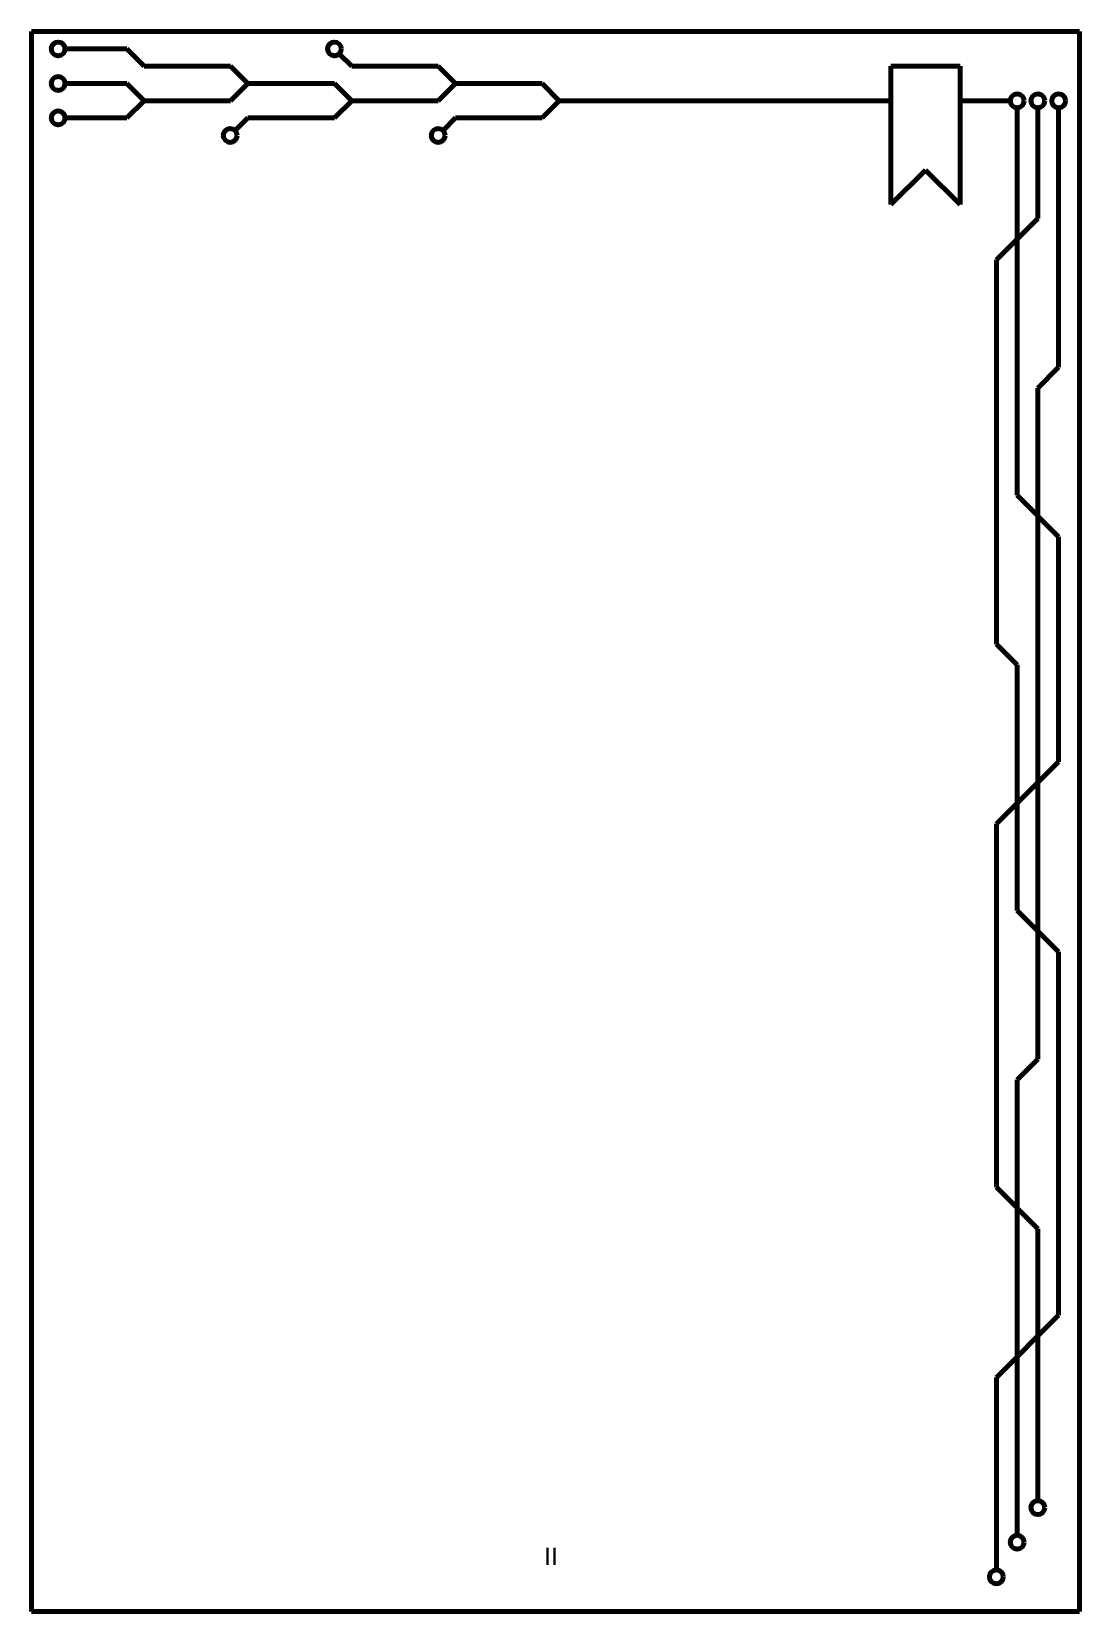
# Model space of a CAD drawing. Header units: millimetres. Extents: x 2694 to 2845, y 1374 to 1602.
import ezdxf

# ---------------------------------------------------------------- set-up
doc = ezdxf.new("R2010")
doc.units = ezdxf.units.MM
doc.styles.get("Standard").update_dxf_attribs({"font": 'arial.ttf'})

msp = doc.modelspace()

# ---------------------------------------------------------------- linework, layer by layer
at = {"lineweight": 100}
for p, q in [((2845.2, 1602.13), (2693.8, 1602.13)), ((2693.8, 1602.13), (2693.8, 1373.83)), ((2693.8, 1602.13), (2693.8, 1597.13)), ((2693.8, 1602.13), (2693.8, 1599.63)), ((2693.8, 1602.13), (2693.8, 1599.63)), ((2693.8, 1602.13), (2708.8, 1602.13)), ((2845.2, 1602.13), (2829.2, 1602.13)), ((2845.2, 1602.13), (2829.2, 1602.13)), ((2845.2, 1602.13), (2830.2, 1602.13)), ((2845.2, 1602.13), (2830.2, 1602.13)), ((2845.2, 1373.83), (2845.2, 1602.13)), ((2845.2, 1602.13), (2845.2, 1577.13)), ((2845.2, 1602.13), (2845.2, 1582.13)), ((2845.2, 1602.13), (2845.2, 1582.13)), ((2698.64, 1599.63), (2707.55, 1599.63)), ((2710.05, 1597.13), (2707.55, 1599.63)), ((2738.26, 1598.93), (2740.05, 1597.13)), ((2693.8, 1597.13), (2693.8, 1594.63)), ((2710.05, 1597.13), (2722.55, 1597.13)), ((2725.05, 1594.63), (2722.55, 1597.13)), ((2740.05, 1597.13), (2752.55, 1597.13)), ((2755.05, 1594.63), (2752.55, 1597.13)), ((2817.97, 1597.13), (2817.97, 1577.13)), ((2827.97, 1597.13), (2817.97, 1597.13)), ((2827.97, 1597.13), (2827.97, 1577.13)), ((2698.64, 1594.63), (2707.55, 1594.63)), ((2707.55, 1594.63), (2710.05, 1592.13)), ((2725.05, 1594.63), (2722.55, 1592.13)), ((2725.05, 1594.63), (2737.55, 1594.63)), ((2737.55, 1594.63), (2740.05, 1592.13)), ((2755.05, 1594.63), (2752.55, 1592.13)), ((2755.05, 1594.63), (2767.55, 1594.63)), ((2767.55, 1594.63), (2770.05, 1592.13)), ((2710.05, 1592.13), (2707.57, 1589.66)), ((2722.55, 1592.13), (2710.05, 1592.13)), ((2740.05, 1592.13), (2737.57, 1589.66)), ((2752.55, 1592.13), (2740.05, 1592.13)), ((2770.05, 1592.13), (2767.55, 1589.66)), ((2817.97, 1592.13), (2770.05, 1592.13)), ((2835.2, 1592.13), (2827.97, 1592.13)), ((2829.2, 1592.13), (2833.2, 1592.13)), ((2845.2, 1592.13), (2845.2, 1572.13)), ((2698.64, 1589.66), (2707.57, 1589.66)), ((2725.03, 1589.66), (2723.21, 1587.84)), ((2725.03, 1589.66), (2737.57, 1589.66)), ((2755.05, 1589.66), (2753.25, 1587.84)), ((2755.05, 1589.66), (2767.55, 1589.66)), ((2836.2, 1591.13), (2836.2, 1535.13)), ((2839.2, 1575.13), (2839.2, 1591.13)), ((2842.2, 1591.13), (2842.2, 1553.63)), ((2693.8, 1582.13), (2693.8, 1587.13)), ((2693.8, 1587.13), (2693.8, 1584.63)), ((2817.97, 1577.13), (2822.97, 1582.13)), ((2827.97, 1577.13), (2822.97, 1582.13)), ((2839.2, 1575.13), (2833.2, 1569.13)), ((2693.8, 1572.13), (2693.8, 1552.13)), ((2833.2, 1513.63), (2833.2, 1569.13)), ((2842.2, 1553.63), (2839.2, 1550.63)), ((2839.2, 1453.63), (2839.2, 1550.63)), ((2836.2, 1535.13), (2842.2, 1529.13)), ((2842.2, 1529.13), (2842.2, 1496.63)), ((2833.2, 1513.63), (2836.2, 1510.63)), ((2836.2, 1510.63), (2836.2, 1475.13)), ((2833.2, 1487.63), (2842.2, 1496.63)), ((2833.2, 1435.13), (2833.2, 1487.63)), ((2842.2, 1469.13), (2836.2, 1475.13)), ((2842.2, 1469.13), (2842.2, 1416.63)), ((2839.2, 1453.63), (2836.2, 1450.63)), ((2836.2, 1450.63), (2836.2, 1384.83)), ((2839.2, 1429.13), (2833.2, 1435.13)), ((2839.2, 1389.83), (2839.2, 1429.13)), ((2842.2, 1416.63), (2833.2, 1407.63)), ((2833.2, 1379.83), (2833.2, 1407.63)), ((2845.2, 1373.83), (2845.2, 1388.83)), ((2845.2, 1373.83), (2845.2, 1383.83)), ((2845.2, 1373.83), (2845.2, 1383.83)), ((2693.8, 1373.83), (2845.2, 1373.83)), ((2836.2, 1373.83), (2833.2, 1373.83)), ((2842.2, 1373.83), (2839.2, 1373.83))]:
    msp.add_line(p, q, dxfattribs=at)
for centre in [(2697.64, 1599.63), (2737.55, 1599.63), (2697.64, 1594.63), (2836.2, 1592.13), (2839.2, 1592.13), (2842.2, 1592.13), (2697.64, 1589.66), (2722.5, 1587.13), (2752.55, 1587.13), (2839.2, 1388.83), (2836.2, 1383.83), (2833.2, 1378.83)]:
    msp.add_circle(centre, 1, dxfattribs=at)

# ---------------------------------------------------------------- texts
at = {"lineweight": 100, "insert": (2770.54, 1383.03), "char_height": 2.5, "attachment_point": 3}
msp.add_mtext_dynamic_manual_height_columns('{\\fSimSun|b0|i0|c134|p2;Ⅱ}', width=10.366, gutter_width=12.5, heights=[0], dxfattribs=at)

doc.saveas('drawing.dxf')
